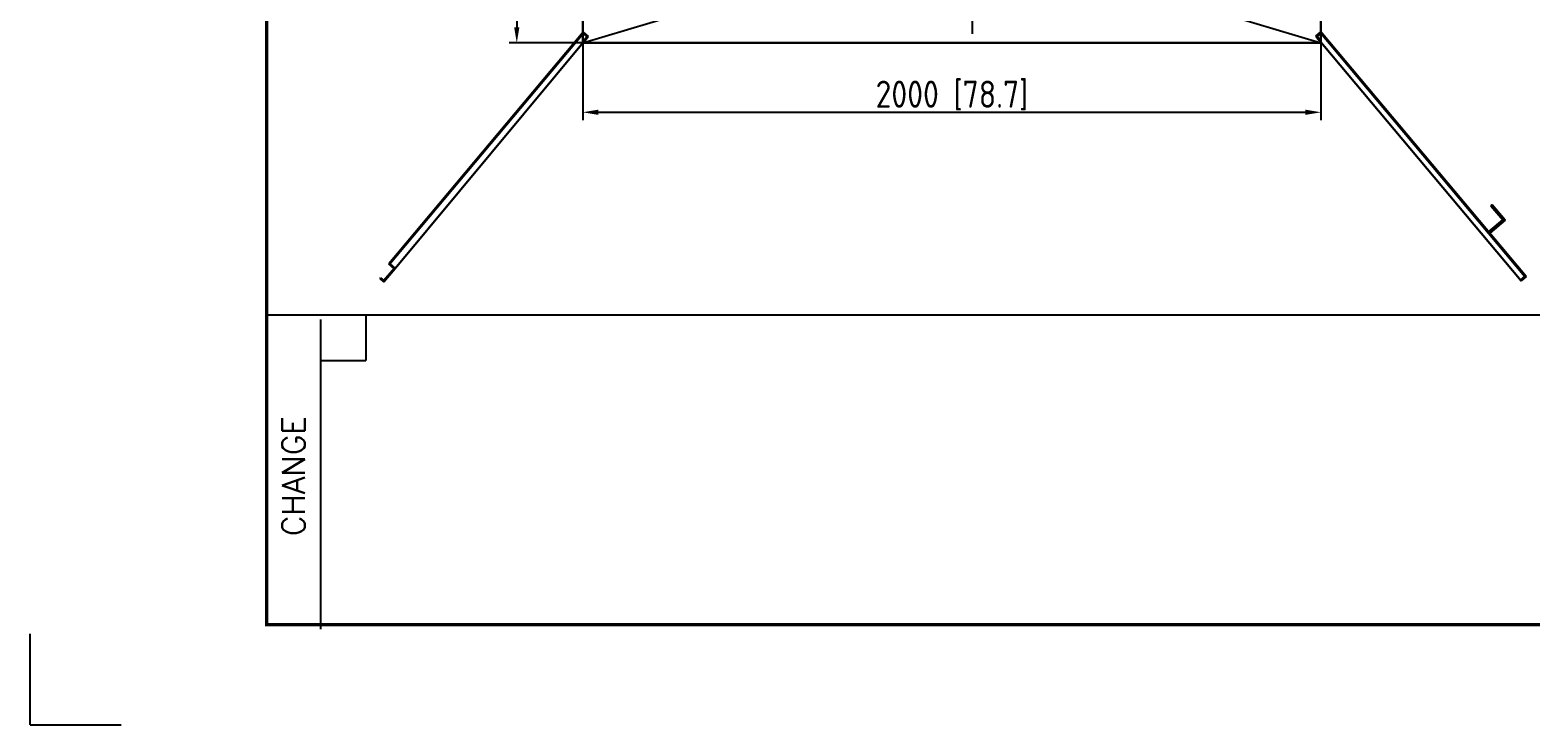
# Model space of a CAD drawing. Header units: millimetres. Extents: x 183355 to 194386, y -190559 to -183233.
# Drawn here: x 183355 to 187419, y -190559 to -188678 of the extents above; entities that cross this region are included whole.
import ezdxf

# ---------------------------------------------------------------- set-up
doc = ezdxf.new("R2010")
doc.units = ezdxf.units.MM
doc.header["$LTSCALE"] = 13
doc.linetypes.add('CENTERX2', pattern=[101.6, 63.5, -12.7, 12.7, -12.7])
for name, color, linetype in [('1', 4, 'Continuous'), ('2', 3, 'Continuous'), ('PDF_几何图形', 7, 'Continuous'), ('粗实线', 4, 'Continuous')]:
    doc.layers.add(name, color=color, linetype=linetype)
doc.layers.add('2细实线', color=3, linetype='Continuous', lineweight=20)
doc.layers.add('标注、文本', color=3, linetype='Continuous', lineweight=25)
doc.layers.add('paper', color=254, linetype='Continuous', plot=False)
doc.styles.add('ROMANS', font='romans.shx', dxfattribs={"bigfont": 'whgtxt.shx'})
doc.styles.get("Standard").update_dxf_attribs({"font": 'gbenor.shx', "bigfont": 'gbcbig.shx'})
doc.dimstyles.new('英寸 1-10', dxfattribs={"dimscale": 14, "dimtxt": 3.5, "dimasz": 2, "dimexe": 1.5, "dimexo": 0.5, "dimgap": 0.5, "dimtad": 1, "dimtoh": 1, "dimdec": 1, "dimdsep": 46, "dimtxsty": 'Standard', "dimcen": 2.5, "dimclrd": 3, "dimclre": 3, "dimclrt": 3, "dimadec": 0, "dimazin": 2, "dimtfac": 1, "dimtdec": 1, "dimtmove": 0, "dimatfit": 2, "dimfxl": 1, "dimarcsym": 0})

# ---------------------------------------------------------------- blocks, each defined once
blk = doc.blocks.new('*D213')
at = {"layer": '2细实线', "color": 3, "linetype": 'ByBlock', "lineweight": -2}
for p, q in [((184852.2, -188632), (184852.2, -188921.5)), ((186852.2, -188632.4), (186852.2, -188921.5)), ((184894.2, -188900.5), (186810.2, -188900.5))]:
    blk.add_line(p, q, dxfattribs=at)
at = {"layer": '2细实线', "color": 3, "linetype": 'ByBlock'}
for points in [[(184894.2, -188893.5), (184894.2, -188907.5), (184852.2, -188900.5)], [(186810.2, -188893.5), (186810.2, -188907.5), (186852.2, -188900.5)]]:
    blk.add_solid(points, dxfattribs=at)
at = {"layer": 'Defpoints', "color": 0, "linetype": 'ByBlock'}
for p in [(184852.2, -188625), (186852.2, -188625.4), (186852.2, -188900.5)]:
    blk.add_point(p, dxfattribs=at)
at = {"layer": '2细实线', "color": 3, "linetype": 'ByBlock', "insert": (185852.2, -188855.2), "char_height": 73.5, "attachment_point": 5}
blk.add_mtext('2000 [78.7]', dxfattribs=at)
blk = doc.blocks.new('*D214')
at = {"layer": '2细实线', "color": 3, "linetype": 'ByBlock', "lineweight": -2}
for p, q in [((184845.2, -188112.9), (184652.3, -188112.9)), ((184673.3, -188154.9), (184673.3, -188670.9)), ((184872.5, -188712.9), (184652.3, -188712.9))]:
    blk.add_line(p, q, dxfattribs=at)
at = {"layer": '2细实线', "color": 3, "linetype": 'ByBlock'}
for points in [[(184666.3, -188154.9), (184680.3, -188154.9), (184673.3, -188112.9)], [(184666.3, -188670.9), (184680.3, -188670.9), (184673.3, -188712.9)]]:
    blk.add_solid(points, dxfattribs=at)
at = {"layer": 'Defpoints', "color": 0, "linetype": 'ByBlock'}
for p in [(184852.2, -188112.9), (184673.3, -188712.9), (184879.5, -188712.9)]:
    blk.add_point(p, dxfattribs=at)
at = {"layer": '2细实线', "color": 3, "linetype": 'ByBlock', "insert": (184628, -188412.9), "char_height": 73.5, "attachment_point": 5, "rotation": 90}
blk.add_mtext('600 [23.6]', dxfattribs=at)

msp = doc.modelspace()

# ---------------------------------------------------------------- linework, layer by layer
at = {"layer": '1', "color": 1, "linetype": 'CENTERX2', "lineweight": -3, "ltscale": 0.1}
msp.add_line((185907.479, -188112.889), (185907.479, -188688.312), dxfattribs=at)
at = {"layer": '1', "const_width": 8.634}
msp.add_lwpolyline([(183995.863, -190287.936), (193468.183, -190287.936), (193468.183, -183479.706), (183995.863, -183479.706), (183995.863, -190287.936)], dxfattribs=at)
at = {"layer": '2'}
for p, q in [((183995.863, -189449.241), (193468.183, -189449.241)), ((184141.181, -189461.575), (184141.181, -190300.27)), ((184264.519, -189449.241), (184264.519, -189572.578)), ((184141.181, -189572.578), (184264.519, -189572.578))]:
    msp.add_line(p, q, dxfattribs=at)
at = {"layer": 'paper'}
for q in [(183354.508, -190312.603), (183601.183, -190559.278)]:
    msp.add_line((183354.508, -190559.278), q, dxfattribs=at)
at = {"layer": 'PDF_几何图形'}
for p, q in [((184853.331, -188683.608), (184326.489, -189311.225)), ((184853.331, -188686.916), (184329.798, -189311.225)), ((184853.331, -188683.608), (184866.979, -188695.188)), ((184853.331, -188686.916), (184864.084, -188695.601)), ((186852.215, -188682.698), (186838.154, -188694.278)), ((186851.802, -188686.007), (186841.463, -188694.692)), ((186851.802, -188686.007), (187404.944, -189345.087)), ((186852.215, -188682.698), (187408.253, -189345.501)), ((184866.979, -188695.188), (184343.859, -189323.219)), ((184864.084, -188695.601), (184856.64, -188704.286)), ((184856.64, -188704.286), (184858.294, -188705.94)), ((184866.979, -188695.188), (184858.294, -188705.94)), ((186838.154, -188694.278), (187394.192, -189357.081)), ((186838.154, -188694.278), (186846.839, -188705.031)), ((186841.463, -188694.692), (186848.493, -188703.377)), ((186848.493, -188703.377), (186846.839, -188705.031)), ((187316.028, -189151.125), (187312.719, -189154.02)), ((187316.028, -189151.125), (187351.181, -189192.895)), ((187351.181, -189192.895), (187309.411, -189227.635)), ((184343.859, -189323.219), (184313.255, -189359.613)), ((184329.798, -189311.225), (184343.859, -189323.219)), ((184304.57, -189348.86), (184302.916, -189350.928)), ((184302.916, -189350.928), (184313.255, -189359.613)), ((184304.57, -189348.86), (184313.255, -189356.304)), ((187404.944, -189345.087), (187392.537, -189355.426)), ((187392.537, -189355.426), (187394.192, -189357.081)), ((187408.253, -189345.501), (187394.192, -189357.081))]:
    msp.add_line(p, q, dxfattribs=at)
for points in [[(187312.719, -189154.02), (187344.564, -189192.068), (187306.516, -189224.326), (187309.411, -189227.635)], [(184326.489, -189311.225), (184340.964, -189323.219), (184313.255, -189356.304)]]:
    msp.add_lwpolyline(points, dxfattribs=at)
at = {"layer": '标注、文本'}
for p, q in [((184852.215, -188112.889), (186852.215, -188712.889)), ((184852.215, -188712.889), (186852.215, -188112.889))]:
    msp.add_line(p, q, dxfattribs=at)
at = {"layer": '标注、文本', "color": 4, "lineweight": 30}
for p, q in [((186852.215, -188682.698), (186838.154, -188694.278)), ((186851.802, -188686.007), (186841.463, -188694.692)), ((186851.802, -188686.007), (187404.944, -189345.087)), ((186852.215, -188682.698), (187408.253, -189345.501)), ((186838.154, -188694.278), (187394.192, -189357.081)), ((186838.154, -188694.278), (186846.839, -188705.031)), ((186841.463, -188694.692), (186848.493, -188703.377)), ((186848.493, -188703.377), (186846.839, -188705.031)), ((187316.028, -189151.125), (187312.719, -189154.02)), ((187316.028, -189151.125), (187351.181, -189192.895)), ((187351.181, -189192.895), (187309.411, -189227.635)), ((187404.944, -189345.087), (187392.537, -189355.426)), ((187392.537, -189355.426), (187394.192, -189357.081)), ((187408.253, -189345.501), (187394.192, -189357.081))]:
    msp.add_line(p, q, dxfattribs=at)
msp.add_lwpolyline([(187312.719, -189154.02), (187344.564, -189192.068), (187306.516, -189224.326), (187309.411, -189227.635)], dxfattribs=at)
at = {"layer": '粗实线', "lineweight": 30}
for p, q in [((184852.215, -188177.889), (184852.215, -188712.889)), ((186852.215, -188177.889), (186852.215, -188712.889)), ((184853.331, -188683.608), (184326.489, -189311.225)), ((184853.331, -188686.916), (184329.798, -189311.225)), ((184853.331, -188683.608), (184866.979, -188695.188)), ((184853.331, -188686.916), (184864.084, -188695.601)), ((184866.979, -188695.188), (184343.859, -189323.219)), ((184852.215, -188712.889), (186852.215, -188712.889)), ((184864.084, -188695.601), (184856.64, -188704.286)), ((184856.64, -188704.286), (184858.294, -188705.94)), ((184866.979, -188695.188), (184858.294, -188705.94)), ((184343.859, -189323.219), (184313.255, -189359.613)), ((184329.798, -189311.225), (184343.859, -189323.219)), ((184304.57, -189348.86), (184302.916, -189350.928)), ((184302.916, -189350.928), (184313.255, -189359.613)), ((184304.57, -189348.86), (184313.255, -189356.304))]:
    msp.add_line(p, q, dxfattribs=at)
msp.add_lwpolyline([(184326.489, -189311.225), (184340.964, -189323.219), (184313.255, -189356.304)], dxfattribs=at)

# ---------------------------------------------------------------- texts
at = {"layer": '2', "style": 'ROMANS'}
msp.add_text('CHANGE', height=61.6688, rotation=90, dxfattribs=at).set_placement((184099.255, -190048.15))

# ---------------------------------------------------------------- dimensions: what is measured, and where the dimension line sits
at = {"layer": '2细实线', "linetype": 'ByBlock'}
dim = msp.add_linear_dim(base=(184673.295, -188712.889), p1=(184852.215, -188112.889), p2=(184879.472, -188712.889), angle=90, dimstyle='英寸 1-10', override={"dimtxt": 5.25, "dimasz": 3}, dxfattribs=at)
dim.commit()
dim.dimension.update_dxf_attribs({"geometry": '*D214', "text_midpoint": (184628.014, -188412.889)})
dim = msp.add_linear_dim(base=(186852.215, -188900.521), p1=(184852.215, -188624.952), p2=(186852.215, -188625.389), dimstyle='英寸 1-10', override={"dimtxt": 5.25, "dimasz": 3}, dxfattribs=at)
dim.commit()
dim.dimension.update_dxf_attribs({"geometry": '*D213', "text_midpoint": (185852.215, -188855.24)})

doc.saveas('drawing.dxf')
